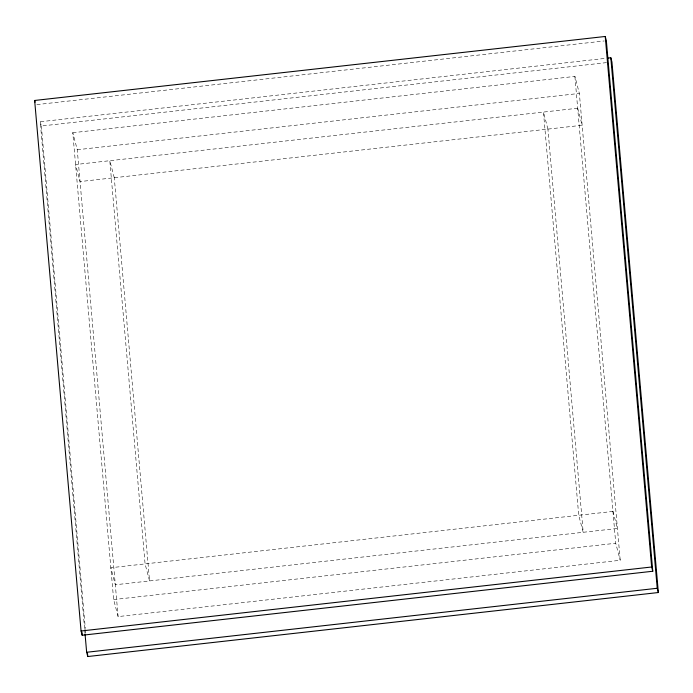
<?xml version="1.0" encoding="UTF-8"?>
<svg xmlns="http://www.w3.org/2000/svg" width="693" height="693" viewBox="0 0 693 693"><rect width="100%" height="100%" fill="white"/><g stroke="black" fill="none" stroke-linecap="round" stroke-linejoin="round"><path stroke-width="0.52" stroke-dasharray="3.46 2.6" d="M36.842 104.608L604.201 40.965M84.581 628.551L40.237 121.751L605.448 58.359M40.237 121.751L41.355 126.005L606.566 62.613M72.791 132.718L574.895 76.403L579.365 93.425L620.209 560.282L118.105 616.597L113.635 599.575L72.791 132.718L77.261 149.74L118.105 616.597M77.261 149.74L579.365 93.425M113.635 599.575L615.739 543.26L620.209 560.282M574.895 76.403L615.739 543.26M41.355 126.005L85.317 628.49M85.412 629.573L85.698 632.804M84.667 629.625L84.953 632.865M577.685 108.229L75.572 164.544L80.041 181.575L582.155 125.26L577.685 108.229M612.958 511.425L110.845 567.74L115.315 584.771L617.428 528.456L612.958 511.425M547.92 129.097L543.451 112.067L578.724 515.263L583.194 532.293L547.92 129.097M114.276 177.737L109.806 160.707L145.08 563.903L149.549 580.933L114.276 177.737"/><path stroke-width="1.04" d="M34.65 100.468L605.232 36.469L606.349 40.731L652.763 571.249L82.181 635.247L81.064 630.994L34.65 100.468L35.1 102.174M607.596 58.117L610.819 57.753L611.936 62.006L658.35 592.532L87.768 656.531L86.651 652.269L85.048 633.939M81.064 630.994L651.645 566.995L652.763 571.249M86.651 652.269L657.233 588.27L658.35 592.532M610.819 57.753L657.233 588.27M605.232 36.469L651.645 566.995M87.491 653.291L87.768 656.531M81.895 632.016L82.181 635.247"/></g></svg>
